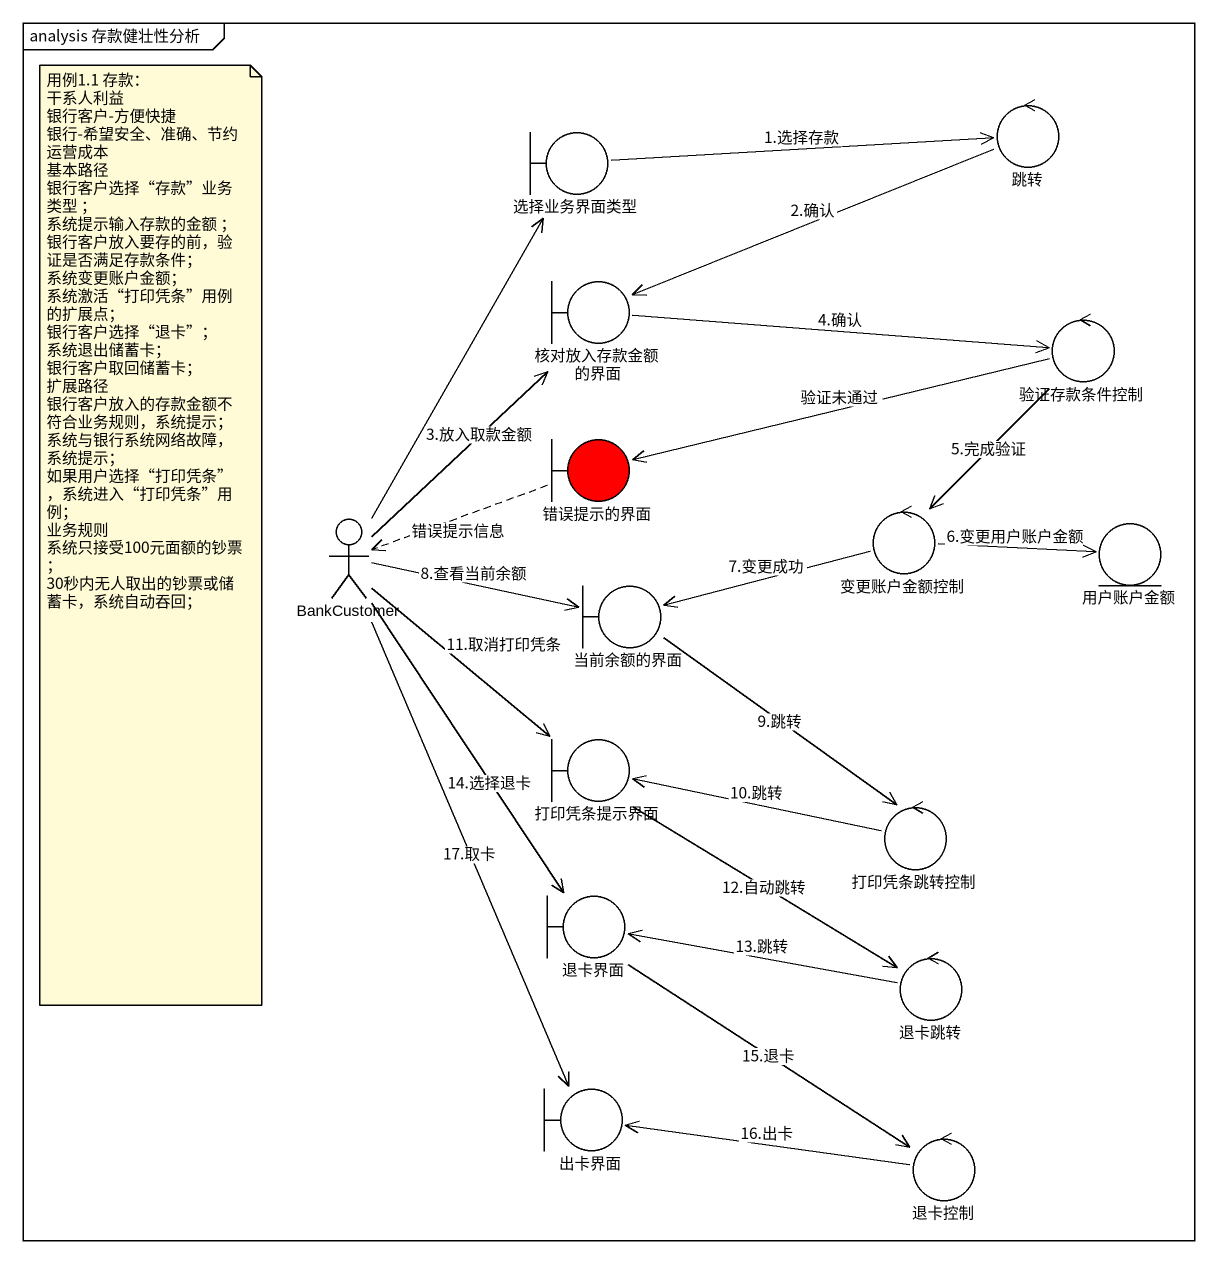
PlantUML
@startuml
mainframe analysis 存款健壮性分析
boundary 选择业务界面类型
control 跳转
boundary 核对放入存款金额的界面
control 验证存款条件控制
boundary 错误提示的界面 #FF0000
actor BankCustomer
control 变更账户金额控制
entity 用户账户金额
boundary 当前余额的界面
boundary 打印凭条提示界面
control 打印凭条跳转控制
boundary 退卡界面
control 退卡跳转
boundary 出卡界面
control 退卡控制
选择业务界面类型 -right-> 跳转 : 1.选择存款
跳转 -left-> 核对放入存款金额的界面 : 2.确认
核对放入存款金额的界面 -right-> 验证存款条件控制 : 4.确认
验证存款条件控制 -left-> 错误提示的界面 : 验证未通过
验证存款条件控制 --> 变更账户金额控制 : 5.完成验证
错误提示的界面 .left.> BankCustomer : 错误提示信息
BankCustomer -up-> 选择业务界面类型
BankCustomer -up-> 核对放入存款金额的界面 : 3.放入取款金额
BankCustomer -right-> 当前余额的界面 : 8.查看当前余额
BankCustomer --> 打印凭条提示界面 : 11.取消打印凭条
BankCustomer --> 退卡界面 : 14.选择退卡
BankCustomer --> 出卡界面 : 17.取卡
变更账户金额控制 -right-> 用户账户金额 : 6.变更用户账户金额
变更账户金额控制 -left-> 当前余额的界面 : 7.变更成功
当前余额的界面 --> 打印凭条跳转控制 : 9.跳转
打印凭条提示界面 --> 退卡跳转 : 12.自动跳转
打印凭条跳转控制 -left-> 打印凭条提示界面 : 10.跳转
退卡界面 --> 退卡控制 : 15.退卡
退卡跳转 -left-> 退卡界面 : 13.跳转
退卡控制 -left-> 出卡界面 : 16.出卡
note as N1
  用例1.1 存款：
  干系人利益
  银行客户-方便快捷
  银行-希望安全、准确、节约运营成本
  基本路径
  银行客户选择“存款”业务类型 ；
  系统提示输入存款的金额 ；
  银行客户放入要存的前，验证是否满足存款条件；
  系统变更账户金额；
  系统激活“打印凭条”用例的扩展点；
  银行客户选择“退卡”；
  系统退出储蓄卡；
  银行客户取回储蓄卡；
  扩展路径
  银行客户放入的存款金额不符合业务规则，系统提示；
  系统与银行系统网络故障，系统提示；
  如果用户选择“打印凭条”，系统进入“打印凭条”用例；
  业务规则
  系统只接受100元面额的钞票；
  30秒内无人取出的钞票或储蓄卡，系统自动吞回；
end note
@enduml
